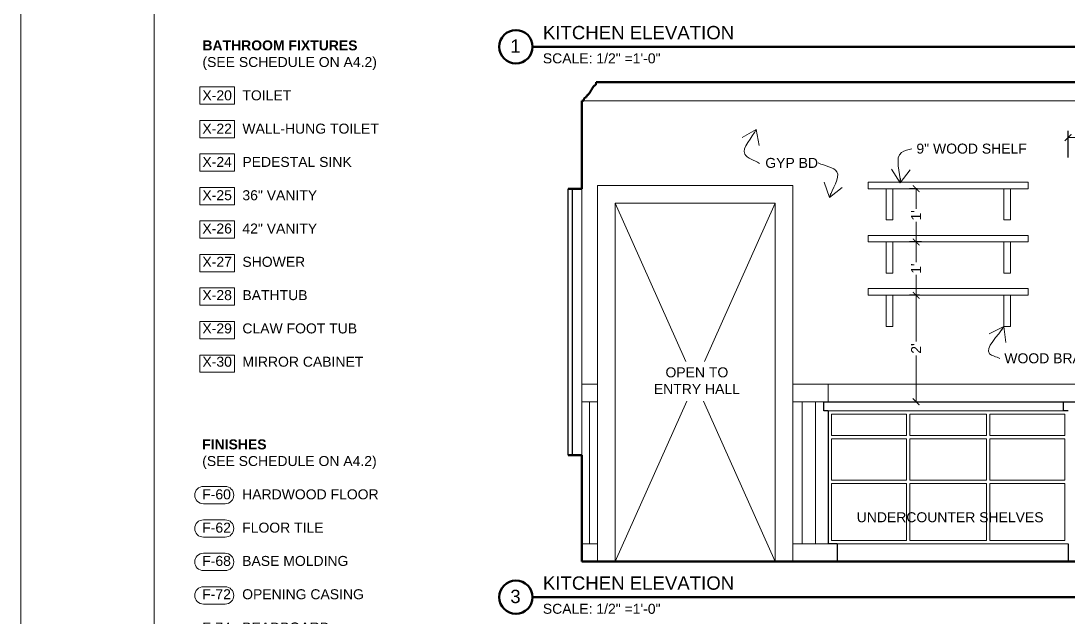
# Model space of a CAD drawing. Header units: inches. Extents: x -4969 to 16721, y 2489 to 24693.
# Drawn here: x 2466 to 2701.8, y 3866 to 4000.3 of the extents above; entities that cross this region are included whole.
import ezdxf

# ---------------------------------------------------------------- set-up
doc = ezdxf.new("R2010")
doc.units = ezdxf.units.IN
doc.header["$MEASUREMENT"] = 0
doc.layers.get('0').update_dxf_attribs({"lineweight": 5})
doc.layers.add('0-NPLT', color=1, linetype='Continuous', plot=False)
for name, color, linetype, lineweight in [('1', 1, 'Continuous', 9), ('2', 6, 'Continuous', 20), ('3', 3, 'Continuous', 30), ('5', 4, 'Continuous', 50), ('A-DIMSx', 7, 'Continuous', 9), ('A-SYMB', 7, 'Continuous', 20), ('A-TEXTx', 7, 'Continuous', 20), ('TB-11x17', 7, 'Continuous', 100)]:
    doc.layers.add(name, color=color, linetype=linetype, lineweight=lineweight)
doc.styles.get("Standard").update_dxf_attribs({"font": 'Arial.ttf'})
doc.dimstyles.get("Standard").update_dxf_attribs({"dimtxt": 3, "dimasz": 2, "dimexe": 0.03125, "dimexo": 0.0625, "dimgap": 0.03125, "dimtad": 0, "dimtoh": 1, "dimdec": 4, "dimlfac": 0.99985, "dimzin": 0, "dimdsep": 46, "dimlunit": 4, "dimtxsty": 'Standard', "dimblk": 'ARCHTICK', "dimblk1": 'ARCHTICK', "dimblk2": 'ARCHTICK', "dimcen": 0.09, "dimclrt": 256, "dimadec": 0, "dimazin": 0, "dimtfac": 1, "dimtdec": 4, "dimtofl": 0, "dimtmove": 0, "dimatfit": 3, "dimfxl": 1, "dimtolj": 1, "dimtzin": 0, "dimarcsym": 0})

# ---------------------------------------------------------------- blocks, each defined once
blk = doc.blocks.new('CALLOUT - FINISHES')
at = {"layer": 'A-SYMB', "lineweight": 20, "ltscale": 0.1}
for p, q in [((6510.71, 5650.46), (6520.5, 5650.46)), ((6520.5, 5642.67), (6510.71, 5642.67))]:
    blk.add_line(p, q, dxfattribs=at)
for centre, start, end in [((6510.71, 5646.57), 90, 270), ((6520.5, 5646.57), 270, 90)]:
    blk.add_arc(centre, 3.9, start, end, dxfattribs=at)
blk = doc.blocks.new('CALLOUT - EQUIPMENT')
at = {"layer": 'A-SYMB', "lineweight": 20, "ltscale": 0.1}
for p, q in [((6507.92, 5642.87), (6523.51, 5642.87)), ((6507.92, 5635.08), (6507.92, 5642.87)), ((6523.51, 5635.08), (6523.51, 5642.87)), ((6523.51, 5635.08), (6507.92, 5635.08))]:
    blk.add_line(p, q, dxfattribs=at)
blk = doc.blocks.new('BORDER 11X17')
at = {"layer": '0-NPLT', "lineweight": 9, "ltscale": 0.1}
blk.add_lwpolyline([(29864.74, -10461.77), (29048.74, -10461.77), (29048.74, -10989.77), (29864.74, -10989.77), (29864.74, -10461.77)], dxfattribs=at)
blk.add_lwpolyline([(29792.74, -10473.77), (29078.74, -10473.77), (29078.74, -10977.77), (29792.74, -10977.77)], close=True, dxfattribs=at)
blk = doc.blocks.new('_ArchTick')
at = {"color": 0, "linetype": 'ByBlock', "lineweight": 0, "const_width": 0.15}
blk.add_lwpolyline([(-0.5, -0.5), (0.5, 0.5)], dxfattribs=at)
blk = doc.blocks.new('*D655')
at = {"layer": 'A-DIMSx', "color": 0, "lineweight": -2, "ltscale": 0.1, "transparency": 16777216}
for p, q in [((2668.37, 3938.52), (2666.12, 3938.52)), ((2666.05, 3914.52), (2669.12, 3914.52))]:
    blk.add_line(p, q, dxfattribs=at)
at = {"layer": 'A-DIMSx', "color": 0, "lineweight": 5, "ltscale": 0.1, "transparency": 16777216}
for p, q in [((2667.62, 3938.52), (2667.62, 3928.07)), ((2667.62, 3914.52), (2667.62, 3924.96))]:
    blk.add_line(p, q, dxfattribs=at)
at = {"layer": 'Defpoints', "color": 0, "ltscale": 0.1, "transparency": 16777216}
for p in [(2667.62, 3938.52), (2669.37, 3938.52), (2665.05, 3914.52)]:
    blk.add_point(p, dxfattribs=at)
at = {"layer": 'A-DIMSx', "color": 0, "lineweight": 5, "ltscale": 0.1, "transparency": 16777216, "xscale": 1.5, "yscale": 1.5, "zscale": 1.5}
for p, rotation in [((2667.62, 3938.52), 90), ((2667.62, 3914.52), 270)]:
    blk.add_blockref('_ArchTick', p, dxfattribs=dict(at, rotation=rotation))
at = {"layer": 'A-DIMSx', "ltscale": 0.1, "transparency": 16777216, "insert": (2667.62, 3926.52), "char_height": 2.25, "attachment_point": 5, "rotation": 90}
blk.add_mtext("\\A1;2'", dxfattribs=at)
blk = doc.blocks.new('*D653')
at = {"layer": 'A-DIMSx', "color": 0, "lineweight": -2, "ltscale": 0.1, "transparency": 16777216}
for p, q in [((2667.36, 3950.52), (2666.12, 3950.52)), ((2666.62, 3938.52), (2666.12, 3938.52))]:
    blk.add_line(p, q, dxfattribs=at)
at = {"layer": 'A-DIMSx', "color": 0, "lineweight": 5, "ltscale": 0.1, "transparency": 16777216}
for p, q in [((2667.62, 3950.52), (2667.62, 3945.95)), ((2667.62, 3938.52), (2667.62, 3943.09))]:
    blk.add_line(p, q, dxfattribs=at)
at = {"layer": 'Defpoints', "color": 0, "ltscale": 0.1, "transparency": 16777216}
for p in [(2667.62, 3950.52), (2668.36, 3950.52), (2667.62, 3938.52)]:
    blk.add_point(p, dxfattribs=at)
at = {"layer": 'A-DIMSx', "color": 0, "lineweight": 5, "ltscale": 0.1, "transparency": 16777216, "xscale": 1.5, "yscale": 1.5, "zscale": 1.5}
for p, rotation in [((2667.62, 3950.52), 90), ((2667.62, 3938.52), 270)]:
    blk.add_blockref('_ArchTick', p, dxfattribs=dict(at, rotation=rotation))
at = {"layer": 'A-DIMSx', "ltscale": 0.1, "transparency": 16777216, "insert": (2667.62, 3944.52), "char_height": 2.25, "attachment_point": 5, "rotation": 90}
blk.add_mtext("\\A1;1'", dxfattribs=at)
blk = doc.blocks.new('*D654')
at = {"layer": 'A-DIMSx', "color": 0, "lineweight": -2, "ltscale": 0.1, "transparency": 16777216}
for p, q in [((2667.87, 3962.52), (2666.12, 3962.52)), ((2668.8, 3950.52), (2666.12, 3950.52))]:
    blk.add_line(p, q, dxfattribs=at)
at = {"layer": 'A-DIMSx', "color": 0, "lineweight": 5, "ltscale": 0.1, "transparency": 16777216}
for p, q in [((2667.62, 3962.52), (2667.62, 3957.95)), ((2667.62, 3950.52), (2667.62, 3955.09))]:
    blk.add_line(p, q, dxfattribs=at)
at = {"layer": 'Defpoints', "color": 0, "ltscale": 0.1, "transparency": 16777216}
for p in [(2667.62, 3962.52), (2668.87, 3962.52), (2669.8, 3950.52)]:
    blk.add_point(p, dxfattribs=at)
at = {"layer": 'A-DIMSx', "color": 0, "lineweight": 5, "ltscale": 0.1, "transparency": 16777216, "xscale": 1.5, "yscale": 1.5, "zscale": 1.5}
for p, rotation in [((2667.62, 3962.52), 90), ((2667.62, 3950.52), 270)]:
    blk.add_blockref('_ArchTick', p, dxfattribs=dict(at, rotation=rotation))
at = {"layer": 'A-DIMSx', "ltscale": 0.1, "transparency": 16777216, "insert": (2667.62, 3956.52), "char_height": 2.25, "attachment_point": 5, "rotation": 90}
blk.add_mtext("\\A1;1'", dxfattribs=at)
blk = doc.blocks.new('*D656')
at = {"layer": 'A-DIMSx', "color": 0, "lineweight": -2, "ltscale": 0.25, "transparency": 16777216}
for p, q in [((2701.84, 3969.52), (2701.84, 3975.53)), ((2725.84, 3969.52), (2725.84, 3975.53))]:
    blk.add_line(p, q, dxfattribs=at)
at = {"layer": 'A-DIMSx', "color": 0, "lineweight": 5, "ltscale": 0.25, "transparency": 16777216}
for p, q in [((2701.84, 3974.03), (2712.29, 3974.03)), ((2725.84, 3974.03), (2715.4, 3974.03))]:
    blk.add_line(p, q, dxfattribs=at)
at = {"layer": 'Defpoints', "color": 0, "ltscale": 0.25, "transparency": 16777216}
for p in [(2701.84, 3974.03), (2701.84, 3968.52), (2725.84, 3968.52)]:
    blk.add_point(p, dxfattribs=at)
at = {"layer": 'A-DIMSx', "color": 0, "lineweight": 5, "ltscale": 0.25, "transparency": 16777216, "xscale": 1.5, "yscale": 1.5, "zscale": 1.5, "rotation": 180}
blk.add_blockref('_ArchTick', (2701.84, 3974.03), dxfattribs=at)
at = {"layer": 'A-DIMSx', "color": 0, "lineweight": 5, "ltscale": 0.25, "transparency": 16777216, "xscale": 1.5, "yscale": 1.5, "zscale": 1.5}
blk.add_blockref('_ArchTick', (2725.84, 3974.03), dxfattribs=at)
at = {"layer": 'A-DIMSx', "ltscale": 0.25, "transparency": 16777216, "insert": (2713.84, 3974.03), "char_height": 2.25, "attachment_point": 5}
blk.add_mtext("\\A1;2'", dxfattribs=at)

msp = doc.modelspace()

# ---------------------------------------------------------------- hatches: boundary and pattern name
at = {"layer": '1', "ltscale": 0.25}
h = msp.add_hatch(dxfattribs=at)
h.set_pattern_fill('ANSI31', color=256, scale=24, angle=45, style=0)
h.set_pattern_definition([(90, (-379.0492, -335.2626), (-3, 9e-16), [])])
h.paths.add_polyline_path([(2647.8418461, 3912.5158138), (2646.8418461, 3912.5158138), (2646.8418461, 3914.5158138), (2639.84185, 3914.5158139), (2639.8418509, 3882.5158136), (2647.8418461, 3882.5158138)])

# ---------------------------------------------------------------- linework, layer by layer
for p, q in [((2592.3418479, 3982.3298313), (2776.3418479, 3982.3298313)), ((2595.8418462, 3878.5158139), (2595.8418488, 3963.2413519)), ((2639.8418485, 3963.2408646), (2595.8418488, 3963.2413519)), ((2639.841851, 3878.5158139), (2639.8418485, 3963.2408646)), ((2599.8418486, 3959.2413076), (2615.732336, 3923.6088812)), ((2619.9514627, 3923.6088812), (2635.8418486, 3959.2409089)), ((2592.3418498, 3918.5158138), (2595.8418474, 3918.5158138)), ((2647.8418461, 3918.5158138), (2639.8418498, 3918.5158138)), ((2647.8418461, 3918.5158138), (2750.3418506, 3918.5158138)), ((2647.8418461, 3918.5158138), (2647.8418461, 3914.5158138)), ((2592.34185, 3914.5158139), (2595.8418462, 3914.5158139)), ((2594.0918481, 3914.5158139), (2594.0918486, 3882.5158136)), ((2599.841851, 3878.5158138), (2615.9546083, 3914.6464791)), ((2619.7291712, 3914.6464791), (2635.841851, 3878.5158138)), ((2646.8418461, 3914.5158138), (2639.841851, 3914.5158139)), ((2648.5918461, 3911.7658138), (2665.4668461, 3911.7658138)), ((2648.5918461, 3911.7658138), (2648.5918461, 3906.8908138)), ((2665.4668461, 3906.8908138), (2665.4668461, 3911.7658138)), ((2666.2168461, 3911.7658138), (2683.4668461, 3911.7658138)), ((2666.2168461, 3906.8908138), (2666.2168461, 3911.7658138)), ((2683.4668461, 3906.8908138), (2683.4668461, 3911.7658138)), ((2684.2168461, 3911.7658138), (2701.0918461, 3911.7658138)), ((2684.2168461, 3906.8908138), (2684.2168461, 3911.7658138)), ((2701.0918461, 3906.8908138), (2701.0918461, 3911.7658138)), ((2648.5918461, 3906.8908138), (2665.4668461, 3906.8908138)), ((2648.5918461, 3906.1408138), (2665.4668461, 3906.1408138)), ((2648.5918461, 3906.1408138), (2648.5918461, 3896.8908138)), ((2665.4668461, 3896.8908138), (2665.4668461, 3906.1408138)), ((2666.2168461, 3906.8908138), (2683.4668461, 3906.8908138)), ((2666.2168461, 3906.1408138), (2683.4668461, 3906.1408138)), ((2666.2168461, 3896.8908138), (2666.2168461, 3906.1408138)), ((2683.4668461, 3896.8908138), (2683.4668461, 3906.1408138)), ((2684.2168461, 3906.8908138), (2701.0918461, 3906.8908138)), ((2684.2168461, 3906.1408138), (2701.0918461, 3906.1408138)), ((2684.2168461, 3896.8908138), (2684.2168461, 3906.1408138)), ((2701.0918461, 3896.8908138), (2701.0918461, 3906.1408138)), ((2648.5918461, 3896.8908138), (2665.4668461, 3896.8908138)), ((2648.5918461, 3896.1408138), (2665.4668461, 3896.1408138)), ((2648.5918461, 3896.1408138), (2648.5918461, 3883.2658138)), ((2665.4668461, 3883.2658138), (2665.4668461, 3896.1408138)), ((2666.2168461, 3896.8908138), (2683.4668461, 3896.8908138)), ((2666.2168461, 3883.2658138), (2666.2168461, 3896.1408138)), ((2666.2168461, 3896.1408138), (2683.4668461, 3896.1408138)), ((2683.4668461, 3883.2658138), (2683.4668461, 3896.1408138)), ((2684.2168461, 3896.8908138), (2701.0918461, 3896.8908138)), ((2684.2168461, 3883.2658138), (2684.2168461, 3896.1408138)), ((2684.2168461, 3896.1408138), (2701.0918461, 3896.1408138)), ((2701.0918461, 3883.2658138), (2701.0918461, 3896.1408138)), ((2592.3418509, 3882.5158137), (2595.8418464, 3882.5158136)), ((2647.8418461, 3882.5158138), (2639.8418509, 3882.5158136)), ((2665.4668461, 3883.2658138), (2648.5918461, 3883.2658138)), ((2683.4668461, 3883.2658138), (2666.2168461, 3883.2658138)), ((2701.0918461, 3883.2658138), (2684.2168461, 3883.2658138))]:
    msp.add_line(p, q, dxfattribs=at)
for points in [[(2662.3418461, 3962.5158138), (2662.3418461, 3955.5158138), (2660.8418461, 3955.5158138), (2660.8418461, 3962.5158138)], [(2687.3418461, 3962.5158138), (2687.3418461, 3955.5158138), (2688.8418461, 3955.5158138), (2688.8418461, 3962.5158138)], [(2662.3418461, 3950.5158138), (2662.3418461, 3943.5158138), (2660.8418461, 3943.5158138), (2660.8418461, 3950.5158138)], [(2687.3418461, 3950.5158138), (2687.3418461, 3943.5158138), (2688.8418461, 3943.5158138), (2688.8418461, 3950.5158138)], [(2662.3418461, 3938.5158138), (2662.3418461, 3931.5158138), (2660.8418461, 3931.5158138), (2660.8418461, 3938.5158138)], [(2687.3418461, 3938.5158138), (2687.3418461, 3931.5158138), (2688.8418461, 3931.5158138), (2688.8418461, 3938.5158138)]]:
    msp.add_lwpolyline(points, dxfattribs=at)
at = {"layer": '2', "ltscale": 0.25}
for p, q in [((2592.341851, 3962.5097854), (2592.341851, 3902.5158085)), ((2635.8418486, 3959.2409089), (2599.8418486, 3959.2413076)), ((2599.841851, 3878.5158138), (2599.8418486, 3959.2413076)), ((2635.841851, 3878.5158138), (2635.8418486, 3959.2409089)), ((2647.8418461, 3912.5158138), (2700.8418461, 3912.5158138)), ((2701.8418461, 3882.5158138), (2649.8418461, 3882.5158138))]:
    msp.add_line(p, q, dxfattribs=at)
at = {"layer": '2'}
msp.add_line((2677.8418482, 3912.5158138), (2701.8418482, 3912.5158138), dxfattribs=at)
at = {"layer": '2', "ltscale": 0.25}
for points in [[(2656.8418461, 3964.0158138), (2692.8418461, 3964.0158138), (2692.8418461, 3962.5158138), (2656.8418461, 3962.5158138), (2656.8418461, 3964.0158138)], [(2656.8418461, 3952.0158138), (2692.8418461, 3952.0158138), (2692.8418461, 3950.5158138), (2656.8418461, 3950.5158138), (2656.8418461, 3952.0158138)], [(2656.8418461, 3940.0158138), (2692.8418461, 3940.0158138), (2692.8418461, 3938.5158138), (2656.8418461, 3938.5158138), (2656.8418461, 3940.0158138)]]:
    msp.add_lwpolyline(points, dxfattribs=at)
at = {"layer": '3'}
for p, q in [((2589.216851, 3902.5158085), (2589.216851, 3962.5097854)), ((2590.216851, 3902.5158085), (2590.216851, 3962.5097854)), ((2646.8418461, 3914.5158138), (2749.8418482, 3914.5158138)), ((2646.8418461, 3912.5158138), (2646.8418461, 3914.5158138)), ((2700.8418482, 3912.5158138), (2700.8418482, 3914.5158138)), ((2647.8418461, 3912.5158138), (2646.8418461, 3912.5158138)), ((2647.8418461, 3912.5158138), (2647.8418461, 3882.5158138)), ((2701.8418482, 3912.5158138), (2700.8418482, 3912.5158138)), ((2649.8418461, 3882.5158138), (2647.8418461, 3882.5158138)), ((2649.8418461, 3882.5158138), (2649.8418461, 3878.5158138)), ((2701.8418461, 3882.5158138), (2701.8418461, 3878.5158138))]:
    msp.add_line(p, q, dxfattribs=at)
at = {"layer": '5', "ltscale": 0.1}
for p, q in [((2581.1727617, 3994.5008975), (2709.5070569, 3994.5008975)), ((2581.1727617, 3870.5008975), (2899.6022644, 3870.5008975))]:
    msp.add_line(p, q, dxfattribs=at)
at = {"layer": '5'}
for p, q in [((2595.4771066, 3985.9451077), (2595.5300615, 3986.5008975)), ((2595.5300615, 3986.5008975), (2773.1550556, 3986.5008975)), ((2593.3486223, 3983.1587102), (2593.3486223, 3983.4316501)), ((2592.3418479, 3982.3298313), (2592.7133658, 3982.3298313)), ((2592.341851, 3962.5097854), (2592.341851, 3982.3447476)), ((2589.216851, 3962.5097854), (2592.341851, 3962.5097854)), ((2589.216851, 3902.5158085), (2592.341851, 3902.5158085)), ((2592.341851, 3878.5158138), (2592.341851, 3902.5158085)), ((2856.3418455, 3878.5158138), (2592.3420032, 3878.5158138))]:
    msp.add_line(p, q, dxfattribs=at)
at = {"layer": '5', "ltscale": 0.1}
for centre in [(2577.4910396, 3994.5008975), (2577.4910396, 3870.5008975)]:
    msp.add_circle(centre, 3.75, dxfattribs=at)
at = {"layer": '5'}
for points, knots in [([(2593.3486223, 3983.4316501), (2593.4773483, 3983.5142503), (2593.6094623, 3983.6017453), (2593.7986131, 3983.7604138), (2593.975893, 3983.9622107), (2594.1275392, 3984.192284), (2594.2821612, 3984.4358572), (2594.4354704, 3984.6939245), (2594.5826711, 3984.9500785), (2594.7151224, 3985.1916752), (2594.8417125, 3985.3987031), (2594.9739906, 3985.56849), (2595.1185231, 3985.7078244), (2595.2771061, 3985.8248122), (2595.3900876, 3985.8935406), (2595.4771066, 3985.9451077)], [0.02252924258, 0.02252924258, 0.02252924258, 0.02252924258, 0.0848948356, 0.16525381449, 0.24407818869, 0.32590546439, 0.41317453746, 0.50401511078, 0.5962486035, 0.67928693936, 0.75221584643, 0.81459891015, 0.872600463, 0.93247186799, 0.99170471556, 0.99170471556, 0.99170471556, 0.99170471556]), ([(2592.7133658, 3982.3298313), (2592.7285583, 3982.4496415), (2592.7469966, 3982.571332), (2592.8156042, 3982.7472677), (2592.9198506, 3982.897522), (2593.0447633, 3983.0102629), (2593.1636507, 3983.0844878), (2593.2453213, 3983.1188529), (2593.3486223, 3983.1587102)], [0.04595771603, 0.04595771603, 0.04595771603, 0.04595771603, 0.20058811132, 0.3838219169, 0.55899294445, 0.69798130682, 0.84352384316, 0.94144460866, 0.94144460866, 0.94144460866, 0.94144460866])]:
    msp.add_open_spline(points, degree=3, knots=knots, dxfattribs=at)

# ---------------------------------------------------------------- block references
at = {"ltscale": 0.1}
msp.add_blockref('BORDER 11X17', (-26582.7391542, 14592.2729885), dxfattribs=at)
at = {"layer": '2', "ltscale": 0.25}
for name, p, xscale, yscale, zscale in [('CALLOUT - EQUIPMENT', (-747.6647891, 1164.0040429), 0.5, 0.5, 0.5), ('CALLOUT - EQUIPMENT', (-747.6647891, 1156.4693994), 0.5, 0.5, 0.5), ('CALLOUT - EQUIPMENT', (-747.6647891, 1148.9331599), 0.5, 0.5, 0.5), ('CALLOUT - EQUIPMENT', (-747.6647891, 1141.3811647), 0.5, 0.5, 0.5), ('CALLOUT - EQUIPMENT', (-747.6647891, 1133.8291695), 0.5, 0.5, 0.5), ('CALLOUT - EQUIPMENT', (-747.6647891, 1126.2771742), 0.5, 0.5, 0.5), ('CALLOUT - EQUIPMENT', (-747.6647891, 1118.725179), 0.5, 0.5, 0.5), ('CALLOUT - EQUIPMENT', (-747.6647891, 1111.1731837), 0.5, 0.5, 0.5), ('CALLOUT - EQUIPMENT', (-747.6647891, 1103.6211885), 0.5, 0.5, 0.5), ('CALLOUT - FINISHES', (-748.2508335, 1070.2066919), 0.5000000000000008, 0.5000000000000008, 0.5000000000000008), ('CALLOUT - FINISHES', (-748.2508335, 1062.6919413), 0.5000000000000008, 0.5000000000000008, 0.5000000000000008), ('CALLOUT - FINISHES', (-748.2508335, 1055.1538517), 0.5000000000000008, 0.5000000000000008, 0.5000000000000008), ('CALLOUT - FINISHES', (-748.2508335, 1047.6031135), 0.5000000000000008, 0.5000000000000008, 0.5000000000000008)]:
    msp.add_blockref(name, p, dxfattribs=dict(at, xscale=xscale, yscale=yscale, zscale=zscale))

# ---------------------------------------------------------------- texts
at = {"ltscale": 0.1, "char_height": 3}
for s, insert, width, attachment_point in [('{KITCHEN ELEVATION}', (2583.565963, 3999.1864742), 156.107329603, 1), ('{1}', (2577.3851172, 3994.6482025), 5.575289045, 5), ('{KITCHEN ELEVATION}', (2583.565963, 3875.1864742), 156.107329603, 1), ('3', (2577.3851172, 3870.6482025), 5.575289045, 5)]:
    msp.add_mtext(s, dxfattribs=dict(at, insert=insert, width=width, attachment_point=attachment_point))
at = {"layer": 'A-TEXTx', "ltscale": 0.5, "insert": (2506.8767846, 3995.9340409), "char_height": 2.25, "width": 68.053066542, "attachment_point": 1}
msp.add_mtext('{\\fArial|b1|i0|c0|p34;BATHROOM FIXTURES \\P\\fArial|b0|i0|c0|p0;\\C152;(SEE SCHEDULE ON A4.2)\\P\\C5;\\P}X-20^ITOILET\\P\\PX-22^IWALL-HUNG TOILET\\P\\PX-24^IPEDESTAL SINK\\P\\PX-25^I36" VANITY\\P\\PX-26^I42" VANITY\\P\\PX-27^ISHOWER^I\\P\\PX-28^IBATHTUB\\P\\PX-29^ICLAW FOOT TUB^I\\P\\PX-30^IMIRROR CABINET', dxfattribs=at)
at = {"layer": 'A-TEXTx', "ltscale": 0.25, "char_height": 2.25}
for s, insert, attachment_point in [('9" WOOD SHELF', (2667.6882818, 3971.5387304), 4), ('{GYP BD}', (2633.6506316, 3968.3151364), 4), ('WOOD BRACKET', (2687.4867222, 3924.3030822), 4), ('{\\fArial Unicode MS|b0|i0|c0|p0;OPEN TO\\PENTRY HALL}', (2618.2417899, 3919.279392), 5), ('{UNDERCOUNTER SHELVES}', (2696.3244635, 3888.4952186), 6)]:
    msp.add_mtext(s, dxfattribs=dict(at, insert=insert, attachment_point=attachment_point))
at = {"layer": 'A-TEXTx', "ltscale": 0.25, "insert": (2506.8282924, 3906.0494475), "char_height": 2.25, "width": 43.615151486, "attachment_point": 1}
msp.add_mtext('{\\fArial|b1|i0|c0|p34;FINISHES \\P\\fArial|b0|i0|c0|p0;\\C152;(SEE SCHEDULE ON A4.2)\\fArial|b1|i0|c0|p34;\\P\\C5;\\P}F-60^IHARDWOOD FLOOR\\P\\PF-62^IFLOOR TILE\\P\\PF-68^IBASE MOLDING^I\\P\\PF-72^IOPENING CASING\\P\\PF-74^IBEADBOARD\\P\\PF-76^IWAINSCOT CAP\\P\\PF-82^ICROWN MOLDING^I\\P\\P^I^I', dxfattribs=at)
at = {"layer": 'TB-11x17', "ltscale": 0.5, "char_height": 2.25, "width": 36.538089978, "attachment_point": 1}
for insert in [(2583.5502362, 3993.0118138), (2583.5502362, 3869.0118138)]:
    msp.add_mtext('{SCALE: 1/2" =1\'-0"}', dxfattribs=dict(at, insert=insert))

# ---------------------------------------------------------------- dimensions: what is measured, and where the dimension line sits
at = {"layer": 'A-DIMSx', "ltscale": 0.25}
dim = msp.add_linear_dim(base=(2701.8418482, 3974.0281449), p1=(2725.8418482, 3968.5158138), p2=(2701.8418482, 3968.5158138), dimstyle='Standard', override={"dimtxt": 2.25, "dimasz": 1.5, "dimexe": 1.5, "dimexo": 1, "dimgap": 0.5, "dimlfac": -47.9928, "dimtmove": 1, "dimlwd": 5}, dxfattribs=at)
dim.commit()
dim.dimension.update_dxf_attribs({"geometry": '*D656', "text_midpoint": (2713.8418482, 3974.0281449)})
at = {"layer": 'A-DIMSx', "ltscale": 0.1}
for base, p1, p2, picture, middle in [((2667.6170313, 3962.5158138), (2669.7957185, 3950.5158138), (2668.8718846, 3962.5158138), '*D654', (2667.6170313, 3956.5158138)), ((2667.6170313, 3950.5158138), (2667.6170313, 3938.5158138), (2668.3553801, 3950.5158138), '*D653', (2667.6170313, 3944.5158138)), ((2667.6170313, 3938.5158138), (2665.0458369, 3914.5158138), (2669.3706453, 3938.5158138), '*D655', (2667.6170313, 3926.5158138))]:
    dim = msp.add_linear_dim(base=base, p1=p1, p2=p2, angle=90, dimstyle='Standard', override={"dimtxt": 2.25, "dimasz": 1.5, "dimexe": 1.5, "dimexo": 1, "dimgap": 0.5, "dimlfac": -47.9928, "dimlwd": 5}, dxfattribs=at)
    dim.commit()
    dim.dimension.update_dxf_attribs({"geometry": picture, "text_midpoint": middle})

# ---------------------------------------------------------------- leaders
at = {"layer": 'A-TEXTx', "path_type": 1, "annotation_type": 0, "has_hookline": 1, "text_width": 11.5431446, "horizontal_direction": (-1, 0, 0)}
for points, hookline_direction in [([(2631.5993231, 3975.8913345), (2629.0130728, 3970.3046103), (2632.3658937, 3968.2082998)], 1), ([(2648.1224114, 3960.5217388), (2649.7782713, 3966.3256625), (2645.5799588, 3968.3151364)], 0)]:
    msp.add_leader(points, dimstyle='Standard', override={"dimasz": 3, "dimgap": 1, "dimldrblk": 'Open90', "dimlwd": -1}, dxfattribs=dict(at, hookline_direction=hookline_direction))
at = {"layer": 'A-TEXTx', "path_type": 1, "annotation_type": 0, "has_hookline": 1, "hookline_direction": 0}
for points, text_width in [([(2664.0369112, 3963.8534411), (2664.3178825, 3970.7088396), (2666.6882818, 3971.5387304)], 24.5934516), ([(2687.3418461, 3931.5158138), (2684.1588893, 3925.3506645), (2686.4867222, 3924.3030822)], 25.744543)]:
    msp.add_leader(points, dimstyle='Standard', override={"dimasz": 3, "dimgap": 1, "dimldrblk": 'Open90', "dimlwd": -1}, dxfattribs=dict(at, text_width=text_width))

doc.saveas('drawing.dxf')
